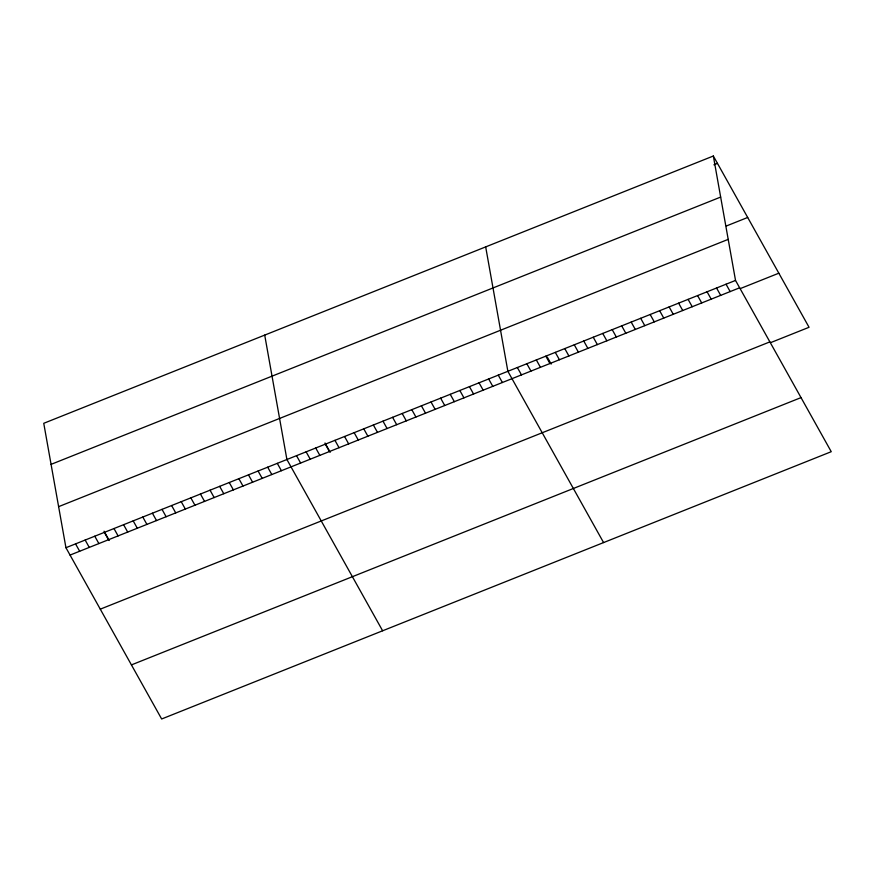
<?xml version="1.0" encoding="UTF-8"?>
<svg xmlns="http://www.w3.org/2000/svg" width="875" height="875" viewBox="0 0 875 875"><rect width="100%" height="100%" fill="white"/><g stroke="black" fill="none" stroke-linecap="round" stroke-linejoin="round"><path stroke-width="1.31" d="M713.344 156.012L43.75 423.303L65.942 547.717L161.656 718.988L831.25 451.697L735.525 280.427L713.344 156.012L809.058 327.283L771.116 342.431M713.902 164.806L717.456 163.384M51.078 464.363L720.661 197.072M726.338 225.991L747.688 217.47M58.614 506.658L728.208 239.367M65.942 547.717L735.525 280.427M70.055 555.078L739.648 287.798M740.884 288.345L778.827 273.197M100.286 609.164L769.88 341.884M131.436 664.902L801.019 397.611M726.042 284.211L730.166 291.583M716.559 287.995L720.672 295.367M707.077 291.791L711.189 299.152M697.583 295.575L701.706 302.936M688.1 299.359L692.223 306.731M678.617 303.144L682.73 310.516M669.134 306.928L673.247 314.3M659.641 310.723L663.764 318.084M650.158 314.508L654.27 321.869M640.675 318.292L644.788 325.664M631.181 322.077L635.305 329.448M621.698 325.861L625.822 333.233M612.216 329.656L616.328 337.017M602.733 333.441L606.845 340.802M593.239 337.225L597.362 344.597M583.756 341.009L587.869 348.381M574.273 344.794L578.386 352.166M564.78 348.589L568.903 355.95M555.297 352.373L559.42 359.734M547.28 357.109L551.173 364.077M545.814 356.158L549.927 363.53M536.331 359.942L540.444 367.314M526.837 363.727L530.961 371.098M517.355 367.522L521.478 374.883M603.586 542.577L507.872 371.306L485.68 246.892M498.258 375.134L502.381 382.506M488.655 378.973L492.778 386.345M479.052 382.812L483.164 390.173M469.438 386.641L473.561 394.012M459.834 390.48L463.947 397.852M450.231 394.319L454.344 401.68M440.617 398.147L444.741 405.519M431.014 401.986L435.127 409.347M421.4 405.814L425.523 413.186M411.797 409.653L415.92 417.025M402.194 413.492L406.306 420.853M392.58 417.32L396.703 424.692M382.977 421.159L387.089 428.531M373.373 424.998L377.486 432.359M363.759 428.827L367.883 436.198M354.156 432.666L358.269 440.027M344.553 436.505L348.666 443.866M334.939 440.333L339.062 447.705M325.019 442.991L330.203 452.277M325.336 444.172L329.448 451.533M315.722 448L319.845 455.372M306.119 451.839L310.242 459.211M296.516 455.678L300.628 463.039M382.627 630.777L286.902 459.506L264.709 335.103M277.298 463.345L281.411 470.706M267.695 467.184L271.808 474.545M258.081 471.012L262.205 478.384M248.478 474.852L252.591 482.212M238.864 478.68L242.987 486.052M229.261 482.519L233.384 489.891M219.658 486.358L223.77 493.719M210.044 490.186L214.167 497.558M200.441 494.025L204.553 501.397M190.837 497.864L194.95 505.225M181.223 501.692L185.347 509.064M171.62 505.531L175.733 512.892M162.017 509.359L166.13 516.731M152.403 513.198L156.527 520.57M142.8 517.038L146.912 524.398M133.186 520.866L137.309 528.237M123.583 524.705L127.706 532.077M113.98 528.544L118.092 535.905M104.048 531.202L109.244 540.488M104.366 532.372L108.489 539.744M94.763 536.211L98.875 543.572M85.159 540.039L89.272 547.411M75.545 543.878L79.669 551.25"/></g></svg>
